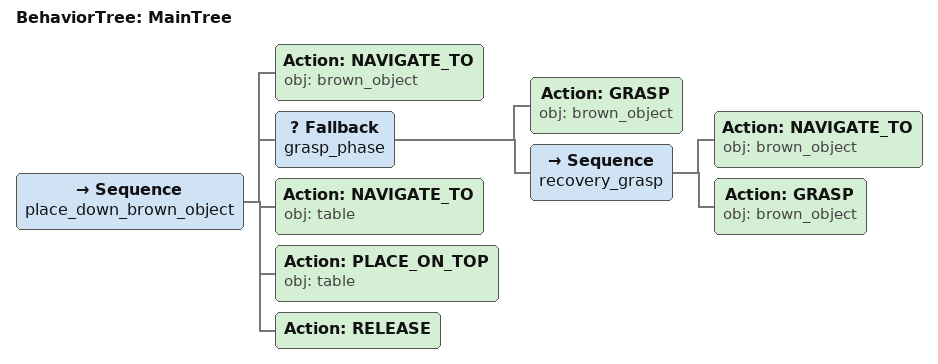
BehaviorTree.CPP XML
<root main_tree_to_execute="MainTree">
  <BehaviorTree ID="MainTree">
    <Sequence name="place_down_brown_object">
      <!-- Approach brown object -->
      <Action ID="NAVIGATE_TO" obj="brown_object"/>

      <!-- Grasp with recovery -->
      <Fallback name="grasp_phase">
        <Action ID="GRASP" obj="brown_object"/>
        <Sequence name="recovery_grasp">
          <Action ID="NAVIGATE_TO" obj="brown_object"/>
          <Action ID="GRASP" obj="brown_object"/>
        </Sequence>
      </Fallback>

      <!-- Move to placement area (assume table as default) -->
      <Action ID="NAVIGATE_TO" obj="table"/>

      <!-- Place and release -->
      <Action ID="PLACE_ON_TOP" obj="table"/>
      <Action ID="RELEASE"/>
    </Sequence>
  </BehaviorTree>
</root>
